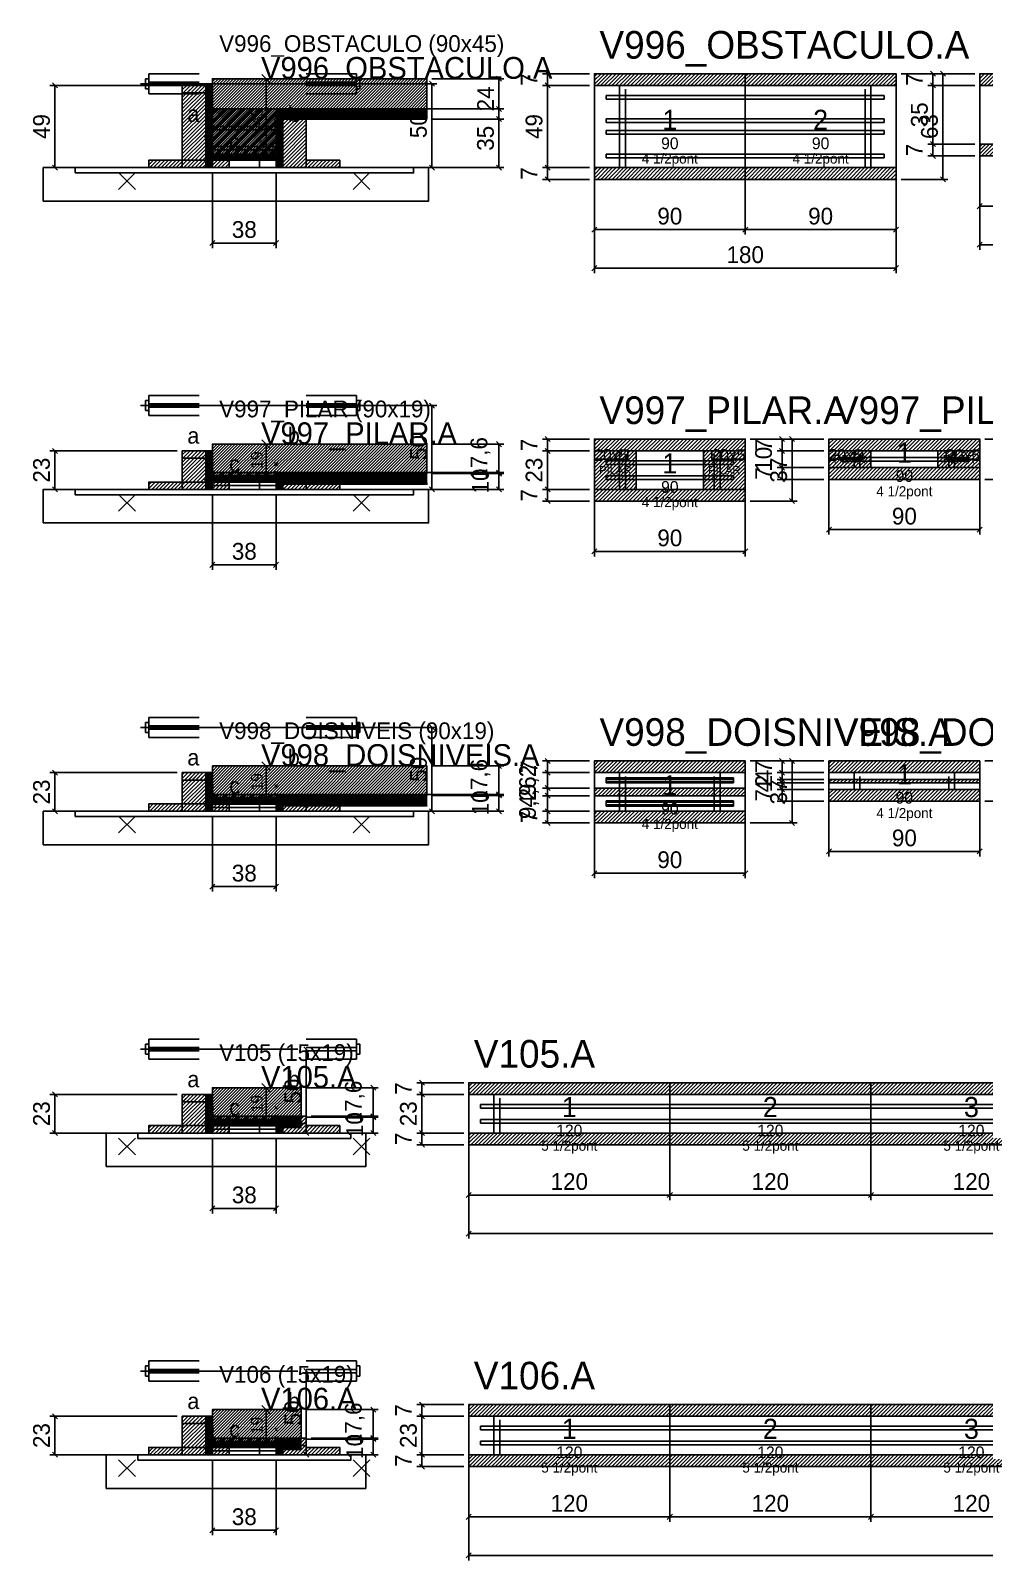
# Model space of a CAD drawing. Extents: x -72 to 3070, y -7480 to 1250.
# Drawn here: x -69 to 501, y -880 to 33 of the extents above; entities that cross this region are included whole.
import ezdxf
from ezdxf.enums import TextEntityAlignment as Align

# ---------------------------------------------------------------- set-up
doc = ezdxf.new("R2010")
doc.units = 0
for name, color, linetype in [('5', 5, 'Continuous'), ('BARRA_ANCORAGEM', 126, 'Continuous'), ('barrote', 126, 'Continuous'), ('CONCRETO', 251, 'Continuous'), ('COTA', 241, 'Continuous'), ('Cota Seção (2x)', 241, 'Continuous'), ('detalhes', 7, 'Continuous'), ('Hachura', 251, 'Continuous'), ('HACHURACONCRETO', 251, 'Continuous'), ('Madeira', 126, 'Continuous'), ('NOMENCLATURA', 7, 'Continuous'), ('Painéis', 200, 'Continuous'), ('presilha', 224, 'Continuous'), ('SARR_2.2x5', 40, 'Continuous'), ('SARR_2.2x7', 40, 'Continuous'), ('SARR_3.5x7', 81, 'Continuous'), ('SARRAFO_2_2X7', 40, 'Continuous'), ('SCO-___-LAJ', 224, 'Continuous'), ('TENSOR', 224, 'Continuous'), ('texto', 7, 'Continuous'), ('Texto Seção', 7, 'Continuous')]:
    doc.layers.add(name, color=color, linetype=linetype)
doc.dimstyles.new('PAINEL', dxfattribs={"dimtxt": 10, "dimasz": 3, "dimexe": 3, "dimexo": 3, "dimgap": 3, "dimtad": 1, "dimblk": 'OBLIQUE', "dimblk1": 'OBLIQUE', "dimcen": 2.5, "dimclrd": 4, "dimclre": 4, "dimclrt": 240, "dimazin": 3, "dimtfac": 1, "dimtmove": 0, "dimatfit": 3})
doc.dimstyles.new('SECAO2X', dxfattribs={"dimtxt": 7, "dimasz": 5, "dimexe": 3, "dimexo": 3, "dimgap": 2, "dimtad": 3, "dimblk": 'OBLIQUE', "dimblk1": 'OBLIQUE', "dimcen": 2.5, "dimclrd": 4, "dimclre": 4, "dimclrt": 1, "dimazin": 3, "dimtfac": 1, "dimtmove": 0, "dimatfit": 3})

# ---------------------------------------------------------------- blocks, each defined once
blk = doc.blocks.new('PAR_ESQ')
for p, q in [((-1, -1), (1, 1)), ((-1, 1), (1, -1))]:
    blk.add_line(p, q)
blk = doc.blocks.new('PAR_FUNDO_ESQ')
for p, q in [((-1, -1), (1, 1)), ((-1, 1), (1, -1))]:
    blk.add_line(p, q)
blk = doc.blocks.new('PAR_FUNDO_DIR')
for p, q in [((-1, -1), (1, 1)), ((-1, 1), (1, -1))]:
    blk.add_line(p, q)
blk = doc.blocks.new('par_int_esq')
for p, q in [((-1, -1), (1, 1)), ((-1, 1), (1, -1))]:
    blk.add_line(p, q)
blk = doc.blocks.new('par_int_dir')
for p, q in [((-1, -1), (1, 1)), ((-1, 1), (1, -1))]:
    blk.add_line(p, q)
blk = doc.blocks.new('_OBLIQUE')
at = {"color": 0, "linetype": 'BYBLOCK'}
blk.add_line((-0.5, -0.5), (0.5, 0.5), dxfattribs=at)

msp = doc.modelspace()

# ---------------------------------------------------------------- hatches: boundary and pattern name
at = {"layer": 'COTA'}
h = msp.add_hatch(dxfattribs=at)
h.set_pattern_fill('ANSI31', scale=0.4)
h.paths.add_polyline_path([(40, -41), (40, 4), (168, 4), (168, -20), (78, -20), (78, -41)])
h = msp.add_hatch(dxfattribs=at)
h.set_pattern_fill('ANSI31', scale=0.5)
h.paths.add_polyline_path([(268, 0), (358, 0), (358, 7), (268, 7)])
h = msp.add_hatch(dxfattribs=at)
h.set_pattern_fill('ANSI31', scale=0.5)
h.paths.add_polyline_path([(358, 0), (448, 0), (448, 7), (358, 7)])
h = msp.add_hatch(dxfattribs=at)
h.set_pattern_fill('ANSI31', scale=0.5)
h.paths.add_polyline_path([(498, 0), (588, 0), (588, 7), (498, 7)])
h = msp.add_hatch(dxfattribs=at)
h.set_pattern_fill('ANSI31', scale=0.5)
h.paths.add_polyline_path([(498, -42), (588, -42), (588, -35), (498, -35)])
h = msp.add_hatch(dxfattribs=at)
h.set_pattern_fill('ANSI31', scale=0.5)
h.paths.add_polyline_path([(268, -56), (358, -56), (358, -49), (268, -49)])
h = msp.add_hatch(dxfattribs=at)
h.set_pattern_fill('ANSI31', scale=0.5)
h.paths.add_polyline_path([(358, -56), (448, -56), (448, -49), (358, -49)])
h = msp.add_hatch(dxfattribs=at)
h.set_pattern_fill('ANSI31', scale=0.4)
h.paths.add_polyline_path([(40, -233), (40, -214), (168, -214), (168, -231.6), (78, -231.6), (78, -233)])
h = msp.add_hatch(dxfattribs=at)
h.set_pattern_fill('ANSI31', scale=0.5)
h.paths.add_polyline_path([(268, -218), (358, -218), (358, -211), (268, -211)])
h = msp.add_hatch(dxfattribs=at)
h.set_pattern_fill('ANSI31', scale=0.5)
h.paths.add_polyline_path([(268, -241), (293, -241), (293, -218), (268, -218)])
h = msp.add_hatch(dxfattribs=at)
h.set_pattern_fill('ANSI31', scale=0.5)
h.paths.add_polyline_path([(268, -223), (288, -223), (288, -218), (268, -218)])
h = msp.add_hatch(dxfattribs=at)
h.set_pattern_fill('ANSI31', scale=0.5)
h.paths.add_polyline_path([(333, -241), (358, -241), (358, -218), (333, -218)])
h = msp.add_hatch(dxfattribs=at)
h.set_pattern_fill('ANSI31', scale=0.5)
h.paths.add_polyline_path([(338, -223), (358, -223), (358, -218), (338, -218)])
h = msp.add_hatch(dxfattribs=at)
h.set_pattern_fill('ANSI31', scale=0.5)
h.paths.add_polyline_path([(408, -218), (498, -218), (498, -211), (408, -211)])
h = msp.add_hatch(dxfattribs=at)
h.set_pattern_fill('ANSI31', scale=0.5)
h.paths.add_polyline_path([(408, -228), (433, -228), (433, -218), (408, -218)])
h = msp.add_hatch(dxfattribs=at)
h.set_pattern_fill('ANSI31', scale=0.5)
h.paths.add_polyline_path([(408, -223), (428, -223), (428, -218), (408, -218)])
h = msp.add_hatch(dxfattribs=at)
h.set_pattern_fill('ANSI31', scale=0.5)
h.paths.add_polyline_path([(473, -228), (498, -228), (498, -218), (473, -218)])
h = msp.add_hatch(dxfattribs=at)
h.set_pattern_fill('ANSI31', scale=0.5)
h.paths.add_polyline_path([(478, -223), (498, -223), (498, -218), (478, -218)])
h = msp.add_hatch(dxfattribs=at)
h.set_pattern_fill('ANSI31', scale=0.5)
h.paths.add_polyline_path([(408, -235), (498, -235), (498, -228), (408, -228)])
h = msp.add_hatch(dxfattribs=at)
h.set_pattern_fill('ANSI31', scale=0.5)
h.paths.add_polyline_path([(268, -248), (358, -248), (358, -241), (268, -241)])
h = msp.add_hatch(dxfattribs=at)
h.set_pattern_fill('ANSI31', scale=0.4)
h.paths.add_polyline_path([(40, -425), (40, -406), (168, -406), (168, -423.6), (78, -423.6), (78, -425)])
h = msp.add_hatch(dxfattribs=at)
h.set_pattern_fill('ANSI31', scale=0.5)
h.paths.add_polyline_path([(268, -410), (358, -410), (358, -403), (268, -403)])
h = msp.add_hatch(dxfattribs=at)
h.set_pattern_fill('ANSI31', scale=0.5)
h.paths.add_polyline_path([(408, -410), (498, -410), (498, -403), (408, -403)])
h = msp.add_hatch(dxfattribs=at)
h.set_pattern_fill('ANSI31', scale=0.5)
h.paths.add_polyline_path([(268, -423.8), (358, -423.8), (358, -419.2), (268, -419.2)])
h = msp.add_hatch(dxfattribs=at)
h.set_pattern_fill('ANSI31', scale=0.5)
h.paths.add_polyline_path([(408, -416), (498, -416), (498, -414), (408, -414)])
h = msp.add_hatch(dxfattribs=at)
h.set_pattern_fill('ANSI31', scale=0.5)
h.paths.add_polyline_path([(408, -427), (498, -427), (498, -420), (408, -420)])
h = msp.add_hatch(dxfattribs=at)
h.set_pattern_fill('ANSI31', scale=0.5)
h.paths.add_polyline_path([(268, -440), (358, -440), (358, -433), (268, -433)])
h = msp.add_hatch(dxfattribs=at)
h.set_pattern_fill('ANSI31', scale=0.4)
h.paths.add_polyline_path([(40, -617), (40, -598), (93, -598), (93, -615.6), (78, -615.6), (78, -617)])
h = msp.add_hatch(dxfattribs=at)
h.set_pattern_fill('ANSI31', scale=0.5)
h.paths.add_polyline_path([(193, -602), (313, -602), (313, -595), (193, -595)])
h = msp.add_hatch(dxfattribs=at)
h.set_pattern_fill('ANSI31', scale=0.5)
h.paths.add_polyline_path([(313, -602), (433, -602), (433, -595), (313, -595)])
h = msp.add_hatch(dxfattribs=at)
h.set_pattern_fill('ANSI31', scale=0.5)
h.paths.add_polyline_path([(433, -602), (553, -602), (553, -595), (433, -595)])
h = msp.add_hatch(dxfattribs=at)
h.set_pattern_fill('ANSI31', scale=0.5)
h.paths.add_polyline_path([(193, -632), (313, -632), (313, -625), (193, -625)])
h = msp.add_hatch(dxfattribs=at)
h.set_pattern_fill('ANSI31', scale=0.5)
h.paths.add_polyline_path([(313, -632), (433, -632), (433, -625), (313, -625)])
h = msp.add_hatch(dxfattribs=at)
h.set_pattern_fill('ANSI31', scale=0.5)
h.paths.add_polyline_path([(433, -632), (553, -632), (553, -625), (433, -625)])
h = msp.add_hatch(dxfattribs=at)
h.set_pattern_fill('ANSI31', scale=0.4)
h.paths.add_polyline_path([(40, -809), (40, -790), (93, -790), (93, -807.6), (78, -807.6), (78, -809)])
h = msp.add_hatch(dxfattribs=at)
h.set_pattern_fill('ANSI31', scale=0.5)
h.paths.add_polyline_path([(193, -794), (313, -794), (313, -787), (193, -787)])
h = msp.add_hatch(dxfattribs=at)
h.set_pattern_fill('ANSI31', scale=0.5)
h.paths.add_polyline_path([(313, -794), (433, -794), (433, -787), (313, -787)])
h = msp.add_hatch(dxfattribs=at)
h.set_pattern_fill('ANSI31', scale=0.5)
h.paths.add_polyline_path([(433, -794), (553, -794), (553, -787), (433, -787)])
h = msp.add_hatch(dxfattribs=at)
h.set_pattern_fill('ANSI31', scale=0.5)
h.paths.add_polyline_path([(193, -824), (313, -824), (313, -817), (193, -817)])
h = msp.add_hatch(dxfattribs=at)
h.set_pattern_fill('ANSI31', scale=0.5)
h.paths.add_polyline_path([(313, -824), (433, -824), (433, -817), (313, -817)])
h = msp.add_hatch(dxfattribs=at)
h.set_pattern_fill('ANSI31', scale=0.5)
h.paths.add_polyline_path([(433, -824), (553, -824), (553, -817), (433, -817)])
at = {"layer": 'Hachura'}
h = msp.add_hatch(dxfattribs=at)
h.set_pattern_fill('ANSI31', scale=0.5)
h.paths.add_polyline_path([(22, -49), (36, -49), (36, 0), (22, 0)])
h = msp.add_hatch(dxfattribs=at)
h.set_pattern_fill('ANSI31', scale=0.5)
h.paths.add_polyline_path([(22, -4.4), (36, -4.4), (36, 0), (22, 0)])
h = msp.add_hatch(dxfattribs=at)
h.set_pattern_fill('SOLID')
h.paths.add_polyline_path([(36, -49), (40, -49), (40, 0), (36, 0)])
h = msp.add_hatch(dxfattribs=at)
h.set_pattern_fill('SOLID')
h.paths.add_polyline_path([(78, -49), (82, -49), (82, -14), (78, -14)])
h = msp.add_hatch(dxfattribs=at)
h.set_pattern_fill('SOLID')
h.paths.add_polyline_path([(78, -14), (168, -14), (168, -20), (78, -20)])
h = msp.add_hatch(dxfattribs=at)
h.set_pattern_fill('ANSI31', scale=0.5)
h.paths.add_polyline_path([(82, -49), (96, -49), (96, -14), (82, -14)])
h = msp.add_hatch(dxfattribs=at)
h.set_pattern_fill('ANSI31', scale=0.5)
h.paths.add_polyline_path([(82, -18.4), (96, -18.4), (96, -14), (82, -14)])
h = msp.add_hatch(dxfattribs=at)
h.set_pattern_fill('ANSI31', scale=0.5)
h.paths.add_polyline_path([(2, -49), (22, -49), (22, -44.6), (2, -44.6)])
h = msp.add_hatch(dxfattribs=at)
h.set_pattern_fill('SOLID')
h.paths.add_polyline_path([(40, -44.6), (78, -44.6), (78, -41), (40, -41)])
h = msp.add_hatch(dxfattribs=at)
h.set_pattern_fill('ANSI31', scale=0.5)
h.paths.add_polyline_path([(40, -49), (50, -49), (50, -44.6), (40, -44.6)])
h = msp.add_hatch(dxfattribs=at)
h.set_pattern_fill('ANSI31', scale=0.5)
h.paths.add_polyline_path([(96, -49), (116, -49), (116, -44.6), (96, -44.6)])
h = msp.add_hatch(dxfattribs=at)
h.set_pattern_fill('ANSI31', scale=0.5)
h.paths.add_polyline_path([(22, -241), (36, -241), (36, -218), (22, -218)])
h = msp.add_hatch(dxfattribs=at)
h.set_pattern_fill('ANSI31', scale=0.5)
h.paths.add_polyline_path([(22, -222.4), (36, -222.4), (36, -218), (22, -218)])
h = msp.add_hatch(dxfattribs=at)
h.set_pattern_fill('SOLID')
h.paths.add_polyline_path([(36, -241), (40, -241), (40, -218), (36, -218)])
h = msp.add_hatch(dxfattribs=at)
h.set_pattern_fill('ANSI31', scale=0.5)
h.paths.add_polyline_path([(2, -241), (22, -241), (22, -236.6), (2, -236.6)])
h = msp.add_hatch(dxfattribs=at)
h.set_pattern_fill('SOLID')
h.paths.add_polyline_path([(40, -236.6), (78, -236.6), (78, -233), (40, -233)])
h = msp.add_hatch(dxfattribs=at)
h.set_pattern_fill('ANSI31', scale=0.5)
h.paths.add_polyline_path([(40, -241), (50, -241), (50, -236.6), (40, -236.6)])
h = msp.add_hatch(dxfattribs=at)
h.set_pattern_fill('SOLID')
h.paths.add_polyline_path([(78, -241), (82, -241), (82, -231), (78, -231)])
h = msp.add_hatch(dxfattribs=at)
h.set_pattern_fill('SOLID')
h.paths.add_polyline_path([(78, -231), (168, -231), (168, -238), (78, -238)])
h = msp.add_hatch(dxfattribs=at)
h.set_pattern_fill('ANSI31', scale=0.5)
h.paths.add_polyline_path([(82, -241), (96, -241), (96, -231), (82, -231)])
h = msp.add_hatch(dxfattribs=at)
h.set_pattern_fill('ANSI31', scale=0.5)
h.paths.add_polyline_path([(82, -235.4), (96, -235.4), (96, -231), (82, -231)])
h = msp.add_hatch(dxfattribs=at)
h.set_pattern_fill('ANSI31', scale=0.5)
h.paths.add_polyline_path([(96, -241), (116, -241), (116, -236.6), (96, -236.6)])
h = msp.add_hatch(dxfattribs=at)
h.set_pattern_fill('ANSI31', scale=0.5)
h.paths.add_polyline_path([(22, -433), (36, -433), (36, -410), (22, -410)])
h = msp.add_hatch(dxfattribs=at)
h.set_pattern_fill('ANSI31', scale=0.5)
h.paths.add_polyline_path([(22, -414.4), (36, -414.4), (36, -410), (22, -410)])
h = msp.add_hatch(dxfattribs=at)
h.set_pattern_fill('SOLID')
h.paths.add_polyline_path([(36, -433), (40, -433), (40, -410), (36, -410)])
h = msp.add_hatch(dxfattribs=at)
h.set_pattern_fill('ANSI31', scale=0.5)
h.paths.add_polyline_path([(2, -433), (22, -433), (22, -428.6), (2, -428.6)])
h = msp.add_hatch(dxfattribs=at)
h.set_pattern_fill('SOLID')
h.paths.add_polyline_path([(40, -428.6), (78, -428.6), (78, -425), (40, -425)])
h = msp.add_hatch(dxfattribs=at)
h.set_pattern_fill('ANSI31', scale=0.5)
h.paths.add_polyline_path([(40, -433), (50, -433), (50, -428.6), (40, -428.6)])
h = msp.add_hatch(dxfattribs=at)
h.set_pattern_fill('SOLID')
h.paths.add_polyline_path([(78, -433), (82, -433), (82, -423), (78, -423)])
h = msp.add_hatch(dxfattribs=at)
h.set_pattern_fill('SOLID')
h.paths.add_polyline_path([(78, -423), (168, -423), (168, -430), (78, -430)])
h = msp.add_hatch(dxfattribs=at)
h.set_pattern_fill('ANSI31', scale=0.5)
h.paths.add_polyline_path([(82, -433), (96, -433), (96, -423), (82, -423)])
h = msp.add_hatch(dxfattribs=at)
h.set_pattern_fill('ANSI31', scale=0.5)
h.paths.add_polyline_path([(82, -427.4), (96, -427.4), (96, -423), (82, -423)])
h = msp.add_hatch(dxfattribs=at)
h.set_pattern_fill('ANSI31', scale=0.5)
h.paths.add_polyline_path([(96, -433), (116, -433), (116, -428.6), (96, -428.6)])
h = msp.add_hatch(dxfattribs=at)
h.set_pattern_fill('ANSI31', scale=0.5)
h.paths.add_polyline_path([(22, -625), (36, -625), (36, -602), (22, -602)])
h = msp.add_hatch(dxfattribs=at)
h.set_pattern_fill('ANSI31', scale=0.5)
h.paths.add_polyline_path([(22, -606.4), (36, -606.4), (36, -602), (22, -602)])
h = msp.add_hatch(dxfattribs=at)
h.set_pattern_fill('SOLID')
h.paths.add_polyline_path([(36, -625), (40, -625), (40, -602), (36, -602)])
h = msp.add_hatch(dxfattribs=at)
h.set_pattern_fill('ANSI31', scale=0.5)
h.paths.add_polyline_path([(2, -625), (22, -625), (22, -620.6), (2, -620.6)])
h = msp.add_hatch(dxfattribs=at)
h.set_pattern_fill('SOLID')
h.paths.add_polyline_path([(40, -620.6), (78, -620.6), (78, -617), (40, -617)])
h = msp.add_hatch(dxfattribs=at)
h.set_pattern_fill('ANSI31', scale=0.5)
h.paths.add_polyline_path([(40, -625), (50, -625), (50, -620.6), (40, -620.6)])
h = msp.add_hatch(dxfattribs=at)
h.set_pattern_fill('SOLID')
h.paths.add_polyline_path([(78, -625), (82, -625), (82, -615), (78, -615)])
h = msp.add_hatch(dxfattribs=at)
h.set_pattern_fill('SOLID')
h.paths.add_polyline_path([(78, -615), (93, -615), (93, -622), (78, -622)])
h = msp.add_hatch(dxfattribs=at)
h.set_pattern_fill('ANSI31', scale=0.5)
h.paths.add_polyline_path([(82, -625), (96, -625), (96, -615), (82, -615)])
h = msp.add_hatch(dxfattribs=at)
h.set_pattern_fill('ANSI31', scale=0.5)
h.paths.add_polyline_path([(82, -619.4), (96, -619.4), (96, -615), (82, -615)])
h = msp.add_hatch(dxfattribs=at)
h.set_pattern_fill('ANSI31', scale=0.5)
h.paths.add_polyline_path([(96, -625), (116, -625), (116, -620.6), (96, -620.6)])
h = msp.add_hatch(dxfattribs=at)
h.set_pattern_fill('ANSI31', scale=0.5)
h.paths.add_polyline_path([(22, -817), (36, -817), (36, -794), (22, -794)])
h = msp.add_hatch(dxfattribs=at)
h.set_pattern_fill('ANSI31', scale=0.5)
h.paths.add_polyline_path([(22, -798.4), (36, -798.4), (36, -794), (22, -794)])
h = msp.add_hatch(dxfattribs=at)
h.set_pattern_fill('SOLID')
h.paths.add_polyline_path([(36, -817), (40, -817), (40, -794), (36, -794)])
h = msp.add_hatch(dxfattribs=at)
h.set_pattern_fill('SOLID')
h.paths.add_polyline_path([(40, -812.6), (78, -812.6), (78, -809), (40, -809)])
h = msp.add_hatch(dxfattribs=at)
h.set_pattern_fill('SOLID')
h.paths.add_polyline_path([(78, -817), (82, -817), (82, -807), (78, -807)])
h = msp.add_hatch(dxfattribs=at)
h.set_pattern_fill('SOLID')
h.paths.add_polyline_path([(78, -807), (93, -807), (93, -814), (78, -814)])
h = msp.add_hatch(dxfattribs=at)
h.set_pattern_fill('ANSI31', scale=0.5)
h.paths.add_polyline_path([(82, -817), (96, -817), (96, -807), (82, -807)])
h = msp.add_hatch(dxfattribs=at)
h.set_pattern_fill('ANSI31', scale=0.5)
h.paths.add_polyline_path([(82, -811.4), (96, -811.4), (96, -807), (82, -807)])
h = msp.add_hatch(dxfattribs=at)
h.set_pattern_fill('ANSI31', scale=0.5)
h.paths.add_polyline_path([(2, -817), (22, -817), (22, -812.6), (2, -812.6)])
h = msp.add_hatch(dxfattribs=at)
h.set_pattern_fill('ANSI31', scale=0.5)
h.paths.add_polyline_path([(40, -817), (50, -817), (50, -812.6), (40, -812.6)])
h = msp.add_hatch(dxfattribs=at)
h.set_pattern_fill('ANSI31', scale=0.5)
h.paths.add_polyline_path([(96, -817), (116, -817), (116, -812.6), (96, -812.6)])
at = {"layer": 'HACHURACONCRETO'}
h = msp.add_hatch(dxfattribs=at)
h.set_pattern_fill('ANSI31', scale=0.3)
h.paths.add_polyline_path([(40, -44.6), (78, -44.6), (78, -14), (40, -14)])
h = msp.add_hatch(dxfattribs=at)
h.set_pattern_fill('ANSI31', scale=0.3)
h.paths.add_polyline_path([(40, -236.6), (78, -236.6), (78, -231), (40, -231)])
h = msp.add_hatch(dxfattribs=at)
h.set_pattern_fill('ANSI31', scale=0.3)
h.paths.add_polyline_path([(40, -428.6), (78, -428.6), (78, -423), (40, -423)])
h = msp.add_hatch(dxfattribs=at)
h.set_pattern_fill('ANSI31', scale=0.3)
h.paths.add_polyline_path([(40, -620.6), (78, -620.6), (78, -615), (40, -615)])
h = msp.add_hatch(dxfattribs=at)
h.set_pattern_fill('ANSI31', scale=0.3)
h.paths.add_polyline_path([(40, -812.6), (78, -812.6), (78, -807), (40, -807)])

# ---------------------------------------------------------------- linework, layer by layer
for p, q in [((0, 4), (0, -2)), ((2, 4), (0, 4)), ((2, 7), (32, 7)), ((2, 7), (2, -5)), ((2, 2), (32, 2)), ((2, 0), (32, 0)), ((96, 7), (126, 7)), ((96, 2), (126, 2)), ((96, 0), (126, 0)), ((126, 7), (126, -5)), ((126, 4), (128, 4)), ((128, 4), (128, -2)), ((2, -2), (0, -2)), ((2, -5), (32, -5)), ((96, -5), (126, -5)), ((126, -2), (128, -2)), ((0, -188), (0, -194)), ((2, -188), (0, -188)), ((2, -185), (32, -185)), ((2, -185), (2, -197)), ((2, -190), (32, -190)), ((96, -185), (126, -185)), ((96, -190), (126, -190)), ((126, -185), (126, -197)), ((126, -188), (128, -188)), ((128, -188), (128, -194)), ((2, -194), (0, -194)), ((2, -192), (32, -192)), ((2, -197), (32, -197)), ((96, -192), (126, -192)), ((96, -197), (126, -197)), ((126, -194), (128, -194)), ((0, -380), (0, -386)), ((2, -380), (0, -380)), ((2, -377), (32, -377)), ((2, -377), (2, -389)), ((2, -382), (32, -382)), ((96, -377), (126, -377)), ((96, -382), (126, -382)), ((126, -377), (126, -389)), ((126, -380), (128, -380)), ((128, -380), (128, -386)), ((2, -386), (0, -386)), ((2, -384), (32, -384)), ((2, -389), (32, -389)), ((96, -384), (126, -384)), ((96, -389), (126, -389)), ((126, -386), (128, -386)), ((0, -572), (0, -578)), ((2, -572), (0, -572)), ((2, -569), (32, -569)), ((2, -569), (2, -581)), ((2, -574), (32, -574)), ((96, -569), (126, -569)), ((96, -574), (126, -574)), ((126, -569), (126, -581)), ((126, -572), (128, -572)), ((128, -572), (128, -578)), ((2, -578), (0, -578)), ((2, -576), (32, -576)), ((2, -581), (32, -581)), ((96, -576), (126, -576)), ((96, -581), (126, -581)), ((126, -578), (128, -578)), ((0, -764), (0, -770)), ((2, -764), (0, -764)), ((2, -761), (32, -761)), ((2, -761), (2, -773)), ((2, -766), (32, -766)), ((96, -761), (126, -761)), ((96, -766), (126, -766)), ((126, -761), (126, -773)), ((126, -764), (128, -764)), ((128, -764), (128, -770)), ((2, -770), (0, -770)), ((2, -768), (32, -768)), ((2, -773), (32, -773)), ((96, -768), (126, -768)), ((96, -773), (126, -773)), ((126, -770), (128, -770))]:
    msp.add_line(p, q)
at = {"layer": 'BARRA_ANCORAGEM'}
for p, q in [((40, -24.55), (78, -24.55)), ((40, -26.55), (40, -24.55)), ((40, -26.55), (78, -26.55)), ((78, -26.55), (78, -24.55)), ((40, -36.45), (78, -36.45)), ((40, -38.45), (40, -36.45)), ((78, -38.45), (78, -36.45)), ((40, -38.45), (78, -38.45)), ((40, -233.3), (78, -233.3)), ((40, -235.3), (40, -233.3)), ((40, -235.3), (78, -235.3)), ((40, -236.7), (78, -236.7)), ((40, -238.7), (40, -236.7)), ((78, -235.3), (78, -233.3)), ((78, -238.7), (78, -236.7)), ((40, -238.7), (78, -238.7)), ((40, -425.3), (78, -425.3)), ((40, -427.3), (40, -425.3)), ((40, -427.3), (78, -427.3)), ((40, -428.7), (78, -428.7)), ((40, -430.7), (40, -428.7)), ((78, -427.3), (78, -425.3)), ((78, -430.7), (78, -428.7)), ((40, -430.7), (78, -430.7)), ((40, -617.3), (78, -617.3)), ((40, -619.3), (40, -617.3)), ((40, -619.3), (78, -619.3)), ((78, -619.3), (78, -617.3)), ((40, -620.7), (78, -620.7)), ((40, -622.7), (40, -620.7)), ((40, -622.7), (78, -622.7)), ((78, -622.7), (78, -620.7)), ((40, -809.3), (78, -809.3)), ((40, -811.3), (40, -809.3)), ((40, -811.3), (78, -811.3)), ((78, -811.3), (78, -809.3)), ((40, -812.7), (78, -812.7)), ((40, -814.7), (40, -812.7)), ((40, -814.7), (78, -814.7)), ((78, -814.7), (78, -812.7))]:
    msp.add_line(p, q, dxfattribs=at)
at = {"layer": 'barrote'}
for points in [[(-61, -69), (169, -69), (169, -49), (-61, -49)], [(-61, -261), (169, -261), (169, -241), (-61, -241)], [(-61, -453), (169, -453), (169, -433), (-61, -433)], [(-23.5, -645), (131.5, -645), (131.5, -625), (-23.5, -625)], [(-23.5, -837), (131.5, -837), (131.5, -817), (-23.5, -817)]]:
    msp.add_lwpolyline(points, close=True, dxfattribs=at)
at = {"layer": 'CONCRETO'}
for points in [[(40, -41), (40, 4), (168, 4), (168, -20), (78, -20), (78, -41)], [(40, -233), (40, -214), (168, -214), (168, -231.6), (78, -231.6), (78, -233)], [(40, -425), (40, -406), (168, -406), (168, -423.6), (78, -423.6), (78, -425)], [(40, -617), (40, -598), (93, -598), (93, -615.6), (78, -615.6), (78, -617)], [(40, -809), (40, -790), (93, -790), (93, -807.6), (78, -807.6), (78, -809)]]:
    msp.add_lwpolyline(points, close=True, dxfattribs=at)
at = {"layer": 'HACHURACONCRETO'}
for points in [[(40, -44.6), (78, -44.6), (78, -14), (40, -14)], [(40, -236.6), (78, -236.6), (78, -231), (40, -231)], [(40, -428.6), (78, -428.6), (78, -423), (40, -423)], [(40, -620.6), (78, -620.6), (78, -615), (40, -615)], [(40, -812.6), (78, -812.6), (78, -807), (40, -807)]]:
    msp.add_lwpolyline(points, close=True, dxfattribs=at)
at = {"layer": 'Madeira'}
for points in [[(22, -49), (36, -49), (36, 0), (22, 0)], [(22, -4.4), (36, -4.4), (36, 0), (22, 0)], [(82, -49), (96, -49), (96, -14), (82, -14)], [(82, -18.4), (96, -18.4), (96, -14), (82, -14)], [(2, -49), (22, -49), (22, -44.6), (2, -44.6)], [(22, -49), (36, -49), (36, -44.6), (22, -44.6)], [(40, -49), (50, -49), (50, -44.6), (40, -44.6)], [(68, -49), (78, -49), (78, -44.6), (68, -44.6)], [(96, -49), (116, -49), (116, -44.6), (96, -44.6)], [(22, -241), (36, -241), (36, -218), (22, -218)], [(22, -222.4), (36, -222.4), (36, -218), (22, -218)], [(2, -241), (22, -241), (22, -236.6), (2, -236.6)], [(22, -241), (36, -241), (36, -236.6), (22, -236.6)], [(40, -241), (50, -241), (50, -236.6), (40, -236.6)], [(68, -241), (78, -241), (78, -236.6), (68, -236.6)], [(82, -241), (96, -241), (96, -231), (82, -231)], [(82, -235.4), (96, -235.4), (96, -231), (82, -231)], [(96, -241), (116, -241), (116, -236.6), (96, -236.6)], [(22, -433), (36, -433), (36, -410), (22, -410)], [(22, -414.4), (36, -414.4), (36, -410), (22, -410)], [(2, -433), (22, -433), (22, -428.6), (2, -428.6)], [(22, -433), (36, -433), (36, -428.6), (22, -428.6)], [(40, -433), (50, -433), (50, -428.6), (40, -428.6)], [(68, -433), (78, -433), (78, -428.6), (68, -428.6)], [(82, -433), (96, -433), (96, -423), (82, -423)], [(82, -427.4), (96, -427.4), (96, -423), (82, -423)], [(96, -433), (116, -433), (116, -428.6), (96, -428.6)], [(22, -625), (36, -625), (36, -602), (22, -602)], [(22, -606.4), (36, -606.4), (36, -602), (22, -602)], [(2, -625), (22, -625), (22, -620.6), (2, -620.6)], [(22, -625), (36, -625), (36, -620.6), (22, -620.6)], [(40, -625), (50, -625), (50, -620.6), (40, -620.6)], [(68, -625), (78, -625), (78, -620.6), (68, -620.6)], [(82, -625), (96, -625), (96, -615), (82, -615)], [(82, -619.4), (96, -619.4), (96, -615), (82, -615)], [(96, -625), (116, -625), (116, -620.6), (96, -620.6)], [(22, -817), (36, -817), (36, -794), (22, -794)], [(22, -798.4), (36, -798.4), (36, -794), (22, -794)], [(82, -817), (96, -817), (96, -807), (82, -807)], [(82, -811.4), (96, -811.4), (96, -807), (82, -807)], [(2, -817), (22, -817), (22, -812.6), (2, -812.6)], [(22, -817), (36, -817), (36, -812.6), (22, -812.6)], [(40, -817), (50, -817), (50, -812.6), (40, -812.6)], [(68, -817), (78, -817), (78, -812.6), (68, -812.6)], [(96, -817), (116, -817), (116, -812.6), (96, -812.6)]]:
    msp.add_lwpolyline(points, close=True, dxfattribs=at)
at = {"layer": 'Painéis'}
for p, q in [((268, 0), (358, 0)), ((268, -49), (268, 0)), ((358, -49), (358, 0)), ((358, -49), (358, 0)), ((358, 0), (448, 0)), ((358, -49), (358, 0)), ((448, -49), (448, 0)), ((498, 0), (588, 0)), ((498, -35), (498, 0)), ((498, -35), (588, -35)), ((268, -49), (358, -49)), ((358, -49), (448, -49)), ((268, -218), (358, -218)), ((268, -241), (268, -218)), ((358, -241), (358, -218)), ((408, -218), (498, -218)), ((408, -228), (408, -218)), ((498, -228), (498, -218)), ((408, -228), (498, -228)), ((268, -241), (358, -241)), ((268, -410), (358, -410)), ((268, -433), (268, -410)), ((358, -433), (358, -410)), ((408, -410), (498, -410)), ((408, -420), (408, -410)), ((498, -420), (498, -410)), ((408, -420), (498, -420)), ((268, -433), (358, -433)), ((193, -602), (313, -602)), ((193, -625), (193, -602)), ((313, -625), (313, -602)), ((313, -625), (313, -602)), ((313, -602), (433, -602)), ((313, -625), (313, -602)), ((433, -625), (433, -602)), ((433, -625), (433, -602)), ((433, -602), (553, -602)), ((433, -625), (433, -602)), ((193, -625), (313, -625)), ((313, -625), (433, -625)), ((433, -625), (553, -625)), ((193, -794), (313, -794)), ((193, -817), (193, -794)), ((313, -817), (313, -794)), ((313, -817), (313, -794)), ((313, -794), (433, -794)), ((313, -817), (313, -794)), ((433, -817), (433, -794)), ((433, -817), (433, -794)), ((433, -794), (553, -794)), ((433, -817), (433, -794)), ((193, -817), (313, -817)), ((313, -817), (433, -817)), ((433, -817), (553, -817))]:
    msp.add_line(p, q, dxfattribs=at)
for points in [[(36, -49), (40, -49), (40, 0), (36, 0)], [(78, -49), (82, -49), (82, -14), (78, -14)], [(78, -14), (168, -14), (168, -20), (78, -20)], [(40, -44.6), (78, -44.6), (78, -41), (40, -41)], [(36, -241), (40, -241), (40, -218), (36, -218)], [(268, -241), (293, -241), (293, -218), (268, -218)], [(268, -223), (288, -223), (288, -218), (268, -218)], [(333, -241), (358, -241), (358, -218), (333, -218)], [(338, -223), (358, -223), (358, -218), (338, -218)], [(408, -228), (433, -228), (433, -218), (408, -218)], [(408, -223), (428, -223), (428, -218), (408, -218)], [(473, -228), (498, -228), (498, -218), (473, -218)], [(478, -223), (498, -223), (498, -218), (478, -218)], [(40, -236.6), (78, -236.6), (78, -233), (40, -233)], [(78, -241), (82, -241), (82, -231), (78, -231)], [(78, -231), (168, -231), (168, -231.6), (78, -231.6)], [(36, -433), (40, -433), (40, -410), (36, -410)], [(40, -428.6), (78, -428.6), (78, -425), (40, -425)], [(78, -433), (82, -433), (82, -423), (78, -423)], [(78, -423), (168, -423), (168, -423.6), (78, -423.6)], [(36, -625), (40, -625), (40, -602), (36, -602)], [(40, -620.6), (78, -620.6), (78, -617), (40, -617)], [(78, -625), (82, -625), (82, -615), (78, -615)], [(78, -615), (93, -615), (93, -615.6), (78, -615.6)], [(36, -817), (40, -817), (40, -794), (36, -794)], [(40, -812.6), (78, -812.6), (78, -809), (40, -809)], [(78, -817), (82, -817), (82, -807), (78, -807)], [(78, -807), (93, -807), (93, -807.6), (78, -807.6)]]:
    msp.add_lwpolyline(points, close=True, dxfattribs=at)
at = {"layer": 'presilha'}
for p, q in [((-16, -62), (-6, -52)), ((-16, -52), (-6, -62)), ((124, -62), (134, -52)), ((124, -52), (134, -62)), ((-16, -254), (-6, -244)), ((-16, -244), (-6, -254)), ((124, -254), (134, -244)), ((124, -244), (134, -254)), ((-16, -446), (-6, -436)), ((-16, -436), (-6, -446)), ((124, -446), (134, -436)), ((124, -436), (134, -446)), ((-16, -638), (-6, -628)), ((-16, -628), (-6, -638)), ((124, -638), (134, -628)), ((124, -628), (134, -638)), ((-16, -830), (-6, -820)), ((-16, -820), (-6, -830)), ((124, -830), (134, -820)), ((124, -820), (134, -830))]:
    msp.add_line(p, q, dxfattribs=at)
at = {"layer": 'SARR_2.2x5'}
for p, q in [((415, -221.9), (491, -221.9)), ((415, -224.1), (415, -221.9)), ((415, -224.1), (491, -224.1)), ((491, -224.1), (491, -221.9)), ((275, -413.1), (351, -413.1)), ((275, -415.3), (275, -413.1)), ((275, -413.9), (351, -413.9)), ((275, -416.1), (275, -413.9)), ((275, -415.3), (351, -415.3)), ((275, -416.1), (351, -416.1)), ((351, -415.3), (351, -413.1)), ((351, -416.1), (351, -413.9)), ((275, -426.9), (351, -426.9)), ((275, -429.1), (275, -426.9)), ((275, -427.7), (351, -427.7)), ((275, -429.9), (275, -427.7)), ((351, -429.1), (351, -426.9)), ((351, -429.9), (351, -427.7)), ((275, -429.1), (351, -429.1)), ((275, -429.9), (351, -429.9))]:
    msp.add_line(p, q, dxfattribs=at)
at = {"layer": 'SARR_2.2x7'}
for p, q in [((275, -5.9), (358, -5.9)), ((275, -8.1), (275, -5.9)), ((275, -8.1), (358, -8.1)), ((358, -8.1), (358, -5.9)), ((358, -5.9), (441, -5.9)), ((358, -8.1), (358, -5.9)), ((358, -8.1), (441, -8.1)), ((441, -8.1), (441, -5.9)), ((275, -19.9), (358, -19.9)), ((275, -22.1), (275, -19.9)), ((275, -22.1), (358, -22.1)), ((275, -26.9), (358, -26.9)), ((275, -29.1), (275, -26.9)), ((358, -22.1), (358, -19.9)), ((358, -19.9), (441, -19.9)), ((358, -22.1), (358, -19.9)), ((358, -22.1), (441, -22.1)), ((358, -29.1), (358, -26.9)), ((358, -26.9), (441, -26.9)), ((358, -29.1), (358, -26.9)), ((441, -22.1), (441, -19.9)), ((441, -29.1), (441, -26.9)), ((275, -29.1), (358, -29.1)), ((358, -29.1), (441, -29.1)), ((275, -40.9), (358, -40.9)), ((275, -43.1), (275, -40.9)), ((275, -43.1), (358, -43.1)), ((358, -43.1), (358, -40.9)), ((358, -40.9), (441, -40.9)), ((358, -43.1), (358, -40.9)), ((358, -43.1), (441, -43.1)), ((441, -43.1), (441, -40.9)), ((275, -223.9), (351, -223.9)), ((275, -226.1), (275, -223.9)), ((275, -226.1), (351, -226.1)), ((351, -226.1), (351, -223.9)), ((275, -232.9), (351, -232.9)), ((275, -235.1), (275, -232.9)), ((275, -235.1), (351, -235.1)), ((351, -235.1), (351, -232.9)), ((200, -607.9), (313, -607.9)), ((200, -610.1), (200, -607.9)), ((200, -610.1), (313, -610.1)), ((313, -610.1), (313, -607.9)), ((313, -607.9), (433, -607.9)), ((313, -610.1), (313, -607.9)), ((313, -610.1), (433, -610.1)), ((433, -610.1), (433, -607.9)), ((433, -607.9), (553, -607.9)), ((433, -610.1), (433, -607.9)), ((433, -610.1), (553, -610.1)), ((200, -616.9), (313, -616.9)), ((200, -619.1), (200, -616.9)), ((200, -619.1), (313, -619.1)), ((313, -619.1), (313, -616.9)), ((313, -616.9), (433, -616.9)), ((313, -619.1), (313, -616.9)), ((313, -619.1), (433, -619.1)), ((433, -619.1), (433, -616.9)), ((433, -616.9), (553, -616.9)), ((433, -619.1), (433, -616.9)), ((433, -619.1), (553, -619.1)), ((200, -799.9), (313, -799.9)), ((200, -802.1), (200, -799.9)), ((200, -802.1), (313, -802.1)), ((313, -802.1), (313, -799.9)), ((313, -799.9), (433, -799.9)), ((313, -802.1), (313, -799.9)), ((313, -802.1), (433, -802.1)), ((433, -802.1), (433, -799.9)), ((433, -799.9), (553, -799.9)), ((433, -802.1), (433, -799.9)), ((433, -802.1), (553, -802.1)), ((200, -808.9), (313, -808.9)), ((200, -811.1), (200, -808.9)), ((200, -811.1), (313, -811.1)), ((313, -811.1), (313, -808.9)), ((313, -808.9), (433, -808.9)), ((313, -811.1), (313, -808.9)), ((313, -811.1), (433, -811.1)), ((433, -811.1), (433, -808.9)), ((433, -808.9), (553, -808.9)), ((433, -811.1), (433, -808.9)), ((433, -811.1), (553, -811.1))]:
    msp.add_line(p, q, dxfattribs=at)
at = {"layer": 'SARR_3.5x7'}
for p, q in [((283, -49), (283, 0)), ((433, -49), (433, 0)), ((286.5, -49), (286.5, -2.2)), ((429.5, -49), (429.5, -2.2)), ((283, -49), (286.5, -49)), ((429.5, -49), (433, -49)), ((283, -241), (283, -218)), ((343, -241), (343, -218)), ((423, -228), (423, -218)), ((483, -228), (483, -218)), ((286.5, -241), (286.5, -220.2)), ((339.5, -241), (339.5, -220.2)), ((423, -228), (426.5, -228)), ((426.5, -228), (426.5, -220.2)), ((479.5, -228), (479.5, -220.2)), ((479.5, -228), (483, -228)), ((283, -241), (286.5, -241)), ((339.5, -241), (343, -241)), ((283, -433), (283, -410)), ((343, -433), (343, -410)), ((423, -420), (423, -410)), ((483, -420), (483, -410)), ((286.5, -433), (286.5, -412.2)), ((339.5, -433), (339.5, -412.2)), ((426.5, -420), (426.5, -412.2)), ((479.5, -420), (479.5, -412.2)), ((423, -420), (426.5, -420)), ((479.5, -420), (483, -420)), ((283, -433), (286.5, -433)), ((339.5, -433), (343, -433)), ((208, -625), (208, -602)), ((211.5, -625), (211.5, -604.2)), ((208, -625), (211.5, -625)), ((208, -817), (208, -794)), ((211.5, -817), (211.5, -796.2)), ((208, -817), (211.5, -817))]:
    msp.add_line(p, q, dxfattribs=at)
at = {"layer": 'SARRAFO_2_2X7'}
for p, q in [((36, -9.2), (36, -4.8)), ((36, -4.8), (40, -4.8)), ((40, -9.2), (40, -4.8)), ((36, -9.2), (40, -9.2)), ((36, -23.2), (36, -18.8)), ((36, -18.8), (40, -18.8)), ((36, -23.2), (40, -23.2)), ((36, -30.2), (36, -25.8)), ((36, -25.8), (40, -25.8)), ((40, -23.2), (40, -18.8)), ((40, -30.2), (40, -25.8)), ((78, -23.2), (78, -18.8)), ((78, -18.8), (82, -18.8)), ((78, -23.2), (82, -23.2)), ((78, -30.2), (78, -25.8)), ((78, -25.8), (82, -25.8)), ((82, -23.2), (82, -18.8)), ((82, -30.2), (82, -25.8)), ((36, -30.2), (40, -30.2)), ((78, -30.2), (82, -30.2)), ((78, -37.2), (78, -32.8)), ((78, -32.8), (82, -32.8)), ((82, -37.2), (82, -32.8)), ((36, -44.2), (36, -39.8)), ((36, -39.8), (40, -39.8)), ((36, -44.2), (40, -44.2)), ((40, -44.2), (40, -39.8)), ((78, -37.2), (82, -37.2)), ((78, -44.2), (78, -39.8)), ((78, -39.8), (82, -39.8)), ((78, -44.2), (82, -44.2)), ((82, -44.2), (82, -39.8)), ((36, -227.2), (36, -222.8)), ((36, -222.8), (40, -222.8)), ((36, -227.2), (40, -227.2)), ((40, -227.2), (40, -222.8)), ((36, -236.2), (36, -231.8)), ((36, -231.8), (40, -231.8)), ((36, -236.2), (40, -236.2)), ((40, -236.2), (40, -231.8)), ((78, -238.2), (78, -233.8)), ((78, -233.8), (82, -233.8)), ((82, -238.2), (82, -233.8)), ((78, -238.2), (82, -238.2)), ((36, -419.2), (36, -414.8)), ((36, -414.8), (40, -414.8)), ((36, -419.2), (40, -419.2)), ((40, -419.2), (40, -414.8)), ((36, -428.2), (36, -423.8)), ((36, -423.8), (40, -423.8)), ((36, -428.2), (40, -428.2)), ((40, -428.2), (40, -423.8)), ((78, -430.2), (78, -425.8)), ((78, -425.8), (82, -425.8)), ((82, -430.2), (82, -425.8)), ((78, -430.2), (82, -430.2)), ((36, -611.2), (36, -606.8)), ((36, -606.8), (40, -606.8)), ((36, -611.2), (40, -611.2)), ((40, -611.2), (40, -606.8)), ((36, -620.2), (36, -615.8)), ((36, -615.8), (40, -615.8)), ((36, -620.2), (40, -620.2)), ((40, -620.2), (40, -615.8)), ((78, -622.2), (78, -617.8)), ((78, -617.8), (82, -617.8)), ((82, -622.2), (82, -617.8)), ((78, -622.2), (82, -622.2)), ((36, -803.2), (36, -798.8)), ((36, -798.8), (40, -798.8)), ((36, -803.2), (40, -803.2)), ((40, -803.2), (40, -798.8)), ((36, -812.2), (36, -807.8)), ((36, -807.8), (40, -807.8)), ((36, -812.2), (40, -812.2)), ((40, -812.2), (40, -807.8)), ((78, -814.2), (78, -809.8)), ((78, -809.8), (82, -809.8)), ((82, -814.2), (82, -809.8)), ((78, -814.2), (82, -814.2))]:
    msp.add_line(p, q, dxfattribs=at)
at = {"layer": 'SCO-___-LAJ'}
for points in [[(268, 0), (358, 0), (358, 7), (268, 7)], [(358, 0), (448, 0), (448, 7), (358, 7)], [(498, 0), (588, 0), (588, 7), (498, 7)], [(498, -42), (588, -42), (588, -35), (498, -35)], [(-42, -52.2), (160, -52.2), (160, -49), (-42, -49)], [(268, -56), (358, -56), (358, -49), (268, -49)], [(358, -56), (448, -56), (448, -49), (358, -49)], [(268, -218), (358, -218), (358, -211), (268, -211)], [(408, -218), (498, -218), (498, -211), (408, -211)], [(408, -235), (498, -235), (498, -228), (408, -228)], [(-42, -244.2), (160, -244.2), (160, -241), (-42, -241)], [(268, -248), (358, -248), (358, -241), (268, -241)], [(268, -410), (358, -410), (358, -403), (268, -403)], [(408, -410), (498, -410), (498, -403), (408, -403)], [(268, -423.8), (358, -423.8), (358, -419.2), (268, -419.2)], [(408, -416), (498, -416), (498, -414), (408, -414)], [(408, -427), (498, -427), (498, -420), (408, -420)], [(-42, -436.2), (160, -436.2), (160, -433), (-42, -433)], [(268, -440), (358, -440), (358, -433), (268, -433)], [(193, -602), (313, -602), (313, -595), (193, -595)], [(313, -602), (433, -602), (433, -595), (313, -595)], [(433, -602), (553, -602), (553, -595), (433, -595)], [(-4.5, -628.2), (122.5, -628.2), (122.5, -625), (-4.5, -625)], [(193, -632), (313, -632), (313, -625), (193, -625)], [(313, -632), (433, -632), (433, -625), (313, -625)], [(433, -632), (553, -632), (553, -625), (433, -625)], [(193, -794), (313, -794), (313, -787), (193, -787)], [(313, -794), (433, -794), (433, -787), (313, -787)], [(433, -794), (553, -794), (553, -787), (433, -787)], [(-4.5, -820.2), (122.5, -820.2), (122.5, -817), (-4.5, -817)], [(193, -824), (313, -824), (313, -817), (193, -817)], [(313, -824), (433, -824), (433, -817), (313, -817)], [(433, -824), (553, -824), (553, -817), (433, -817)]]:
    msp.add_lwpolyline(points, close=True, dxfattribs=at)
at = {"layer": 'TENSOR'}
for p, q in [((-3, 1), (166, 1)), ((-3, -191), (166, -191)), ((-3, -383), (166, -383)), ((-3, -575), (91, -575)), ((-3, -767), (91, -767))]:
    msp.add_line(p, q, dxfattribs=at)

# ---------------------------------------------------------------- block references
at = {"layer": 'Painéis'}
for name, p in [('par_int_esq', (40, -21.5)), ('par_int_dir', (78, -21.5)), ('PAR_ESQ', (36, -31.5)), ('PAR_FUNDO_ESQ', (40, -39)), ('PAR_FUNDO_DIR', (78, -39)), ('par_int_esq', (40, -226)), ('par_int_dir', (78, -226)), ('PAR_ESQ', (36, -236)), ('PAR_FUNDO_ESQ', (40, -231)), ('PAR_FUNDO_DIR', (78, -231)), ('par_int_esq', (40, -418)), ('par_int_dir', (78, -418)), ('PAR_ESQ', (36, -428)), ('PAR_FUNDO_ESQ', (40, -423)), ('PAR_FUNDO_DIR', (78, -423)), ('par_int_esq', (40, -610)), ('par_int_dir', (78, -610)), ('PAR_ESQ', (36, -620)), ('PAR_FUNDO_ESQ', (40, -615)), ('PAR_FUNDO_DIR', (78, -615)), ('par_int_esq', (40, -802)), ('par_int_dir', (78, -802)), ('PAR_ESQ', (36, -812)), ('PAR_FUNDO_ESQ', (40, -807)), ('PAR_FUNDO_DIR', (78, -807))]:
    msp.add_blockref(name, p, dxfattribs=at)

# ---------------------------------------------------------------- texts
at = {"layer": '5'}
for s, height, p in [('1', 12, (313, -20.5)), ('2', 12, (403, -20.5)), ('90', 7, (313, -34.5)), ('90', 7, (403, -34.5)), ('20x5', 7, (278, -220.5)), ('20x5', 7, (348, -220.5)), ('20x5', 7, (418, -220.5)), ('1', 12, (453, -219)), ('20x5', 7, (488, -220.5)), ('PILAR', 5, (280.5, -229.5)), ('1', 12, (313, -225.5)), ('PILAR', 5, (345.5, -229.5)), ('PILAR', 5, (420.5, -223)), ('PILAR', 5, (485.5, -223)), ('90', 7, (313, -239.5)), ('90', 7, (453, -233)), ('1', 12, (453, -411)), ('1', 12, (313, -417.5)), ('90', 7, (313, -431.5)), ('90', 7, (453, -425)), ('1', 12, (253, -609.5)), ('2', 12, (373, -609.5)), ('3', 12, (493, -609.5)), ('120', 7, (253, -623.5)), ('120', 7, (373, -623.5)), ('120', 7, (493, -623.5)), ('1', 12, (253, -801.5)), ('2', 12, (373, -801.5)), ('3', 12, (493, -801.5)), ('120', 7, (253, -815.5)), ('120', 7, (373, -815.5)), ('120', 7, (493, -815.5))]:
    msp.add_text(s, height=height, dxfattribs=at).set_placement(p, align=Align.MIDDLE_CENTER)
at = {"layer": 'detalhes'}
for s, p in [('a', (25, -21.7)), ('b', (85, -21.7)), ('c', (50, -38.5)), ('a', (25, -213.7)), ('b', (85, -213.7)), ('c', (50, -230.5)), ('a', (25, -405.7)), ('b', (85, -405.7)), ('c', (50, -422.5)), ('a', (25, -597.7)), ('b', (85, -597.7)), ('c', (50, -614.5)), ('a', (25, -789.7)), ('b', (85, -789.7)), ('c', (50, -806.5))]:
    msp.add_text(s, height=9.6, dxfattribs=at).set_placement(p)
at = {"layer": 'NOMENCLATURA'}
for s, p in [('V996_OBSTACULO.A', (271, 16)), ('V997_PILAR.A', (271, -202)), ('V997_PILAR.B', (411, -202)), ('V998_DOISNIVEIS.A', (271, -394)), ('V998_DOISNIVEIS.B', (411, -394)), ('V105.A', (196, -586)), ('V106.A', (196, -778))]:
    msp.add_text(s, height=16.5, dxfattribs=at).set_placement(p)
at = {"layer": 'texto', "char_height": 6, "attachment_point": 5}
for s, insert in [('4 1/2pont', (313, -44.5)), ('4 1/2pont', (403, -44.5)), ('4 1/2pont', (313, -249.5)), ('4 1/2pont', (453, -243)), ('4 1/2pont', (313, -441.5)), ('4 1/2pont', (453, -435)), ('5 1/2pont', (253, -633.5)), ('5 1/2pont', (373, -633.5)), ('5 1/2pont', (493, -633.5)), ('5 1/2pont', (253, -825.5)), ('5 1/2pont', (373, -825.5)), ('5 1/2pont', (493, -825.5))]:
    msp.add_mtext(s, dxfattribs=dict(at, insert=insert))
at = {"layer": 'Texto Seção'}
for s, height, p in [('V996_OBSTACULO (90x45)', 10, (44, 20)), ('V996_OBSTACULO.A', 13, (69, 4)), ('V997_PILAR (90x19)', 10, (44, -198)), ('V997_PILAR.A', 13, (69, -214)), ('V998_DOISNIVEIS (90x19)', 10, (44, -390)), ('V998_DOISNIVEIS.A', 13, (69, -406)), ('V105 (15x19)', 10, (44, -582)), ('V105.A', 13, (69, -598)), ('V106 (15x19)', 10, (44, -774)), ('V106.A', 13, (69, -790))]:
    msp.add_text(s, height=height, dxfattribs=at).set_placement(p)

# ---------------------------------------------------------------- dimensions: what is measured, and where the dimension line sits
at = {"layer": 'COTA'}
for base, p1, p2 in [((-54, -49), (2, -49), (22, 0)), ((171, -49), (96, -49), (96, 1)), ((211, -20), (168, -20), (168, 4)), ((240, 0), (268, 0), (268, 7)), ((240, -49), (268, -49), (268, 0)), ((476, -56), (448, -56), (448, 7)), ((470, 0), (498, 0), (498, 7)), ((470, -35), (498, -35), (498, 0)), ((211, -49), (96, -49), (96, -14)), ((470, -42), (498, -42), (498, -35)), ((240, -56), (268, -56), (268, -49)), ((171, -241), (96, -241), (96, -191)), ((211, -231.6), (168, -231.6), (168, -214)), ((240, -218), (268, -218), (268, -211)), ((386, -248), (358, -248), (358, -211)), ((380, -218), (408, -218), (408, -211)), ((526, -235), (498, -235), (498, -211)), ((-54, -241), (2, -241), (22, -218)), ((240, -241), (268, -241), (268, -218)), ((380, -228), (408, -228), (408, -218)), ((380, -235), (408, -235), (408, -228)), ((211, -241), (96, -241), (96, -231)), ((240, -248), (268, -248), (268, -241)), ((171, -433), (96, -433), (96, -383)), ((211, -423.6), (168, -423.6), (168, -406)), ((240, -410), (268, -410), (268, -403)), ((386, -440), (358, -440), (358, -403)), ((380, -410), (408, -410), (408, -403)), ((526, -427), (498, -427), (498, -403)), ((-54, -433), (2, -433), (22, -410)), ((240, -419.2), (268, -419.2), (268, -410)), ((380, -414), (408, -414), (408, -410)), ((240, -423.8), (268, -423.8), (268, -419.2)), ((240, -433), (268, -433), (268, -423.8)), ((380, -416), (408, -416), (408, -414)), ((380, -420), (408, -420), (408, -416)), ((380, -427), (408, -427), (408, -420)), ((211, -433), (96, -433), (96, -423)), ((240, -440), (268, -440), (268, -433)), ((96, -625), (96, -625), (96, -575)), ((-54, -625), (2, -625), (22, -602)), ((136, -615.6), (93, -615.6), (93, -598)), ((165, -602), (193, -602), (193, -595)), ((165, -625), (193, -625), (193, -602)), ((136, -625), (96, -625), (96, -615)), ((165, -632), (193, -632), (193, -625)), ((96, -817), (96, -817), (96, -767)), ((-54, -817), (2, -817), (22, -794)), ((136, -807.6), (93, -807.6), (93, -790)), ((165, -794), (193, -794), (193, -787)), ((165, -817), (193, -817), (193, -794)), ((136, -817), (96, -817), (96, -807)), ((165, -824), (193, -824), (193, -817))]:
    msp.add_linear_dim(base=base, p1=p1, p2=p2, angle=90, dimstyle='PAINEL', dxfattribs=at).render()
for base, p1, p2 in [((498, -72), (498, -35), (588, -35)), ((498, -95), (498, -35), (678, -35)), ((40, -94), (40, -49), (78, -49)), ((268, -86), (268, -49), (358, -49)), ((268, -109), (268, -49), (448, -49)), ((358, -86), (358, -49), (448, -49)), ((408, -265), (408, -228), (498, -228)), ((40, -286), (40, -241), (78, -241)), ((268, -278), (268, -241), (358, -241)), ((408, -457), (408, -420), (498, -420)), ((40, -478), (40, -433), (78, -433)), ((268, -470), (268, -433), (358, -433)), ((40, -670), (40, -625), (78, -625)), ((193, -662), (193, -625), (313, -625)), ((193, -685), (193, -625), (910, -625)), ((313, -662), (313, -625), (433, -625)), ((433, -662), (433, -625), (553, -625)), ((40, -862), (40, -817), (78, -817)), ((193, -854), (193, -817), (313, -817)), ((193, -877), (193, -817), (910, -817)), ((313, -854), (313, -817), (433, -817)), ((433, -854), (433, -817), (553, -817))]:
    msp.add_linear_dim(base=base, p1=p1, p2=p2, dimstyle='PAINEL', dxfattribs=at).render()
at = {"layer": 'Cota Seção (2x)'}
for base, p1, p2 in [((72, -41), (40, -41), (40, 4)), ((72, -233), (40, -233), (40, -214)), ((72, -425), (40, -425), (40, -406)), ((72, -617), (40, -617), (40, -598)), ((72, -809), (40, -809), (40, -790))]:
    msp.add_linear_dim(base=base, p1=p1, p2=p2, angle=90, dimstyle='SECAO2X', dxfattribs=at).render()

doc.saveas('drawing.dxf')
